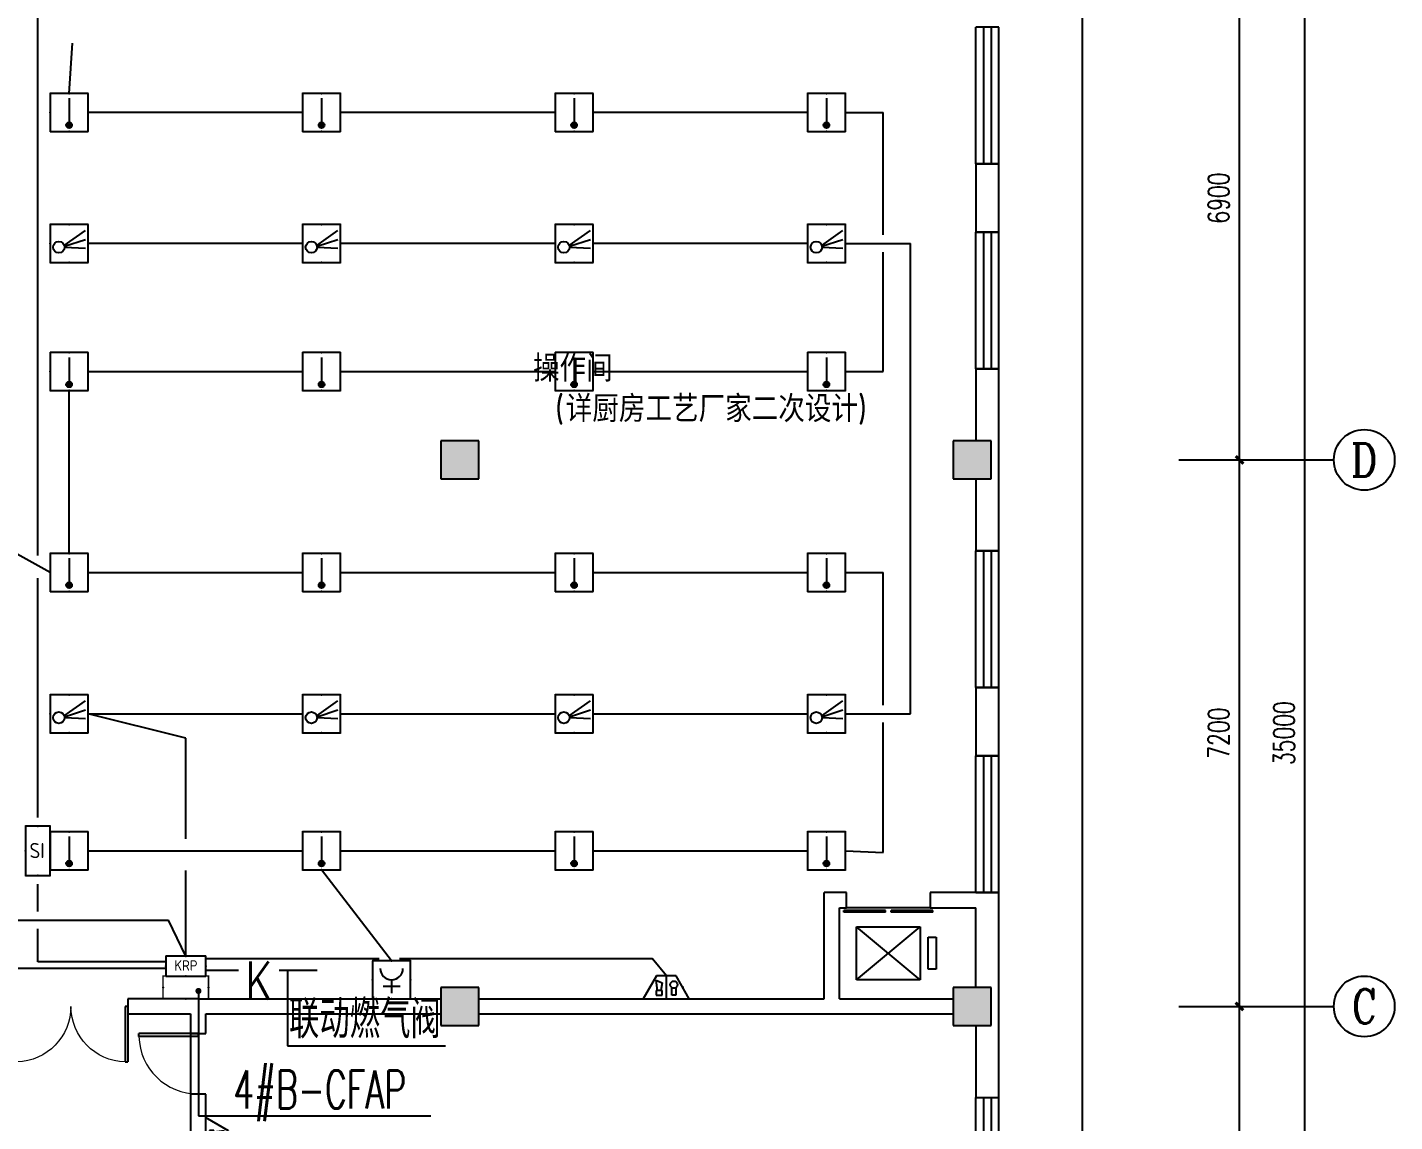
# Model space of a CAD drawing. Extents: x 2350667 to 3185789, y 309667 to 706270.
# Drawn here: x 2491272 to 2509288, y 463837 to 478256 of the extents above; entities that cross this region are included whole.
import ezdxf
from ezdxf.enums import TextEntityAlignment as Align

# ---------------------------------------------------------------- set-up
doc = ezdxf.new("R2010")
doc.units = 0
doc.header["$LTSCALE"] = 1000
for name, color, linetype in [('0-底图', 7, 'Continuous'), ('A-ANNO-DIMS', 3, 'Continuous'), ('AXIS', 3, 'Continuous'), ('AXIS_TEXT', 7, 'Continuous'), ('COLUMN', 255, 'Continuous'), ('DIM-消防', 3, 'Continuous'), ('DIM-箱柜', 7, 'Continuous'), ('DOOR_FIRE', 4, 'Continuous'), ('EQUIP-消防', 3, 'Continuous'), ('EQUIP-箱柜', 3, 'Continuous'), ('EVTR', 2, 'Continuous'), ('PUB_DIM', 3, 'Continuous'), ('PUB_HATCH', 8, 'Continuous'), ('PUB_TEXT', 7, 'Continuous'), ('WALL', 2, 'Continuous'), ('WINDOW', 4, 'Continuous'), ('WIRE-消防', 1, 'Continuous')]:
    doc.layers.add(name, color=color, linetype=linetype)
doc.styles.add('_TCH_AXIS', font='COMPLEX', dxfattribs={"bigfont": 'GBCBIG'})
doc.styles.add('_TEL_DIM', font='SIMPLEX', dxfattribs={"width": 0.8, "height": 3.5, "bigfont": 'HZTXT'})
doc.styles.add('A_DIM_T3', font='SIMPLEX', dxfattribs={"width": 0.7, "bigfont": 'HZ'})
doc.styles.add('COMPLEX', font='COMPLEX')
doc.styles.get("Standard").update_dxf_attribs({"font": 'geniso.shx', "bigfont": 'hztxt.shx'})
doc.dimstyles.new('_TCH_ARCH&&100', dxfattribs={"dimtxt": 280, "dimasz": 100, "dimexe": 250, "dimexo": 300, "dimgap": 135, "dimtad": 1, "dimdec": 0, "dimzin": 0, "dimdsep": 46, "dimtxsty": 'A_DIM_T3', "dimblk": 'ARCHTICK', "dimcen": 0.09, "dimclrt": 7, "dimazin": 2, "dimtfac": 1, "dimtdec": 0, "dimtix": 1, "dimtmove": 2, "dimatfit": 3, "dimfxl": 150, "dimtolj": 1, "dimtzin": 0, "dimarcsym": 0})

# ---------------------------------------------------------------- blocks, each defined once
blk = doc.blocks.new('$Equip$00002648')
for p, q in [((-0.5, 0.5), (-0.5, -0.5)), ((0.5, 0.5), (-0.5, 0.5)), ((0, 0.375), (0, -0.412)), ((0.5, -0.5), (0.5, 0.5)), ((-0.5, -0.5), (0.5, -0.5))]:
    blk.add_line(p, q)
at = {"const_width": 0.04}
blk.add_lwpolyline([(-0.5, 0.5), (0.5, 0.5), (0.5, -0.5), (-0.5, -0.5), (-0.5, 0.5), (0.5, 0.5)], dxfattribs=at)
blk.add_circle((0, -0.338), 0.075)
for p in [(0, 0.5), (-0.5, 0), (0.5, 0), (0, -0.5)]:
    blk.add_point(p)
for points in [[(-0.065, -0.3), (0.065, -0.3), (-0.075, -0.338), (0.075, -0.338)], [(-0.065, -0.375), (0.065, -0.375), (-0.075, -0.338), (0.075, -0.338)], [(-0.038, -0.273), (0.037, -0.273), (-0.065, -0.3), (0.065, -0.3)], [(0, -0.263), (0, -0.263), (-0.038, -0.273), (0.037, -0.273)], [(-0.038, -0.402), (0.037, -0.402), (-0.065, -0.375), (0.065, -0.375)], [(0, -0.412), (0, -0.412), (-0.038, -0.402), (0.037, -0.402)]]:
    blk.add_solid(points)
at = {"color": 7, "flags": 1}
for tag, height, p in [('A', 0.00002, (0, 0)), ('B', 0.4, (0.762, -0.208))]:
    blk.add_attdef(tag, text='', height=height, dxfattribs=at).set_placement(p, align=Align.MIDDLE_CENTER)
blk = doc.blocks.new('$equip$00002651')
for p, q in [((-0.5, 0.5), (-0.5, -0.5)), ((0.5, 0.5), (-0.5, 0.5)), ((0.5, -0.5), (0.5, 0.5)), ((-0.125, -0.052), (0.429, 0.342)), ((-0.119, -0.075), (0.429, 0.108)), ((-0.116, -0.1), (0.429, -0.126)), ((-0.5, -0.5), (0.5, -0.5))]:
    blk.add_line(p, q)
at = {"const_width": 0.04}
blk.add_lwpolyline([(-0.5, 0.5), (0.5, 0.5), (0.5, -0.5), (-0.5, -0.5), (-0.5, 0.5), (0.5, 0.5)], dxfattribs=at)
blk.add_circle((-0.268, -0.1), 0.151)
for p in [(0, 0.5), (-0.5, 0), (0.5, 0), (0, -0.5)]:
    blk.add_point(p)
at = {"color": 7, "flags": 1}
for tag, height, p in [('A', 0.00002, (0, 0)), ('B', 0.4, (0.762, -0.208))]:
    blk.add_attdef(tag, text='', height=height, dxfattribs=at).set_placement(p, align=Align.MIDDLE_CENTER)
blk = doc.blocks.new('$equip_U$00000177(WIN7-PC-dian)')
at = {"const_width": 0.04}
blk.add_lwpolyline([(-0.6, 0.6), (0.6, 0.6), (0.6, 0), (-0.6, 0)], close=True, dxfattribs=at)
for p in [(0, 0.6), (-0.6, 0.3), (0, 0), (0.6, 0.3)]:
    blk.add_point(p)
at = {"color": 7, "style": '_TEL_DIM', "flags": 1}
for tag in ['A', 'REMARK']:
    blk.add_attdef(tag, text='', height=0.00002, dxfattribs=at).set_placement((0, 0), align=Align.MIDDLE_CENTER)
blk = doc.blocks.new('$equip$00002777')
for p, q in [((0.65, 0.65), (-0.65, 0.65)), ((-0.65, 0.65), (-0.65, 0)), ((0.65, 0), (0.65, 0.65)), ((-0.65, 0), (0.65, 0))]:
    blk.add_line(p, q)
at = {"const_width": 0.04}
blk.add_lwpolyline([(-0.65, 0.65), (-0.65, 0), (0.65, 0), (0.65, 0.65), (-0.65, 0.65), (-0.65, 0)], dxfattribs=at)
for p in [(0, 0.65), (-0.65, 0.325), (0, 0), (0.65, 0.325)]:
    blk.add_point(p)
at = {"color": 7}
blk.add_attdef('$TEXT$', text='', height=0.4, dxfattribs=at).set_placement((0.006, 0.343), align=Align.MIDDLE_CENTER)
at = {"color": 7, "flags": 1}
for tag, p in [('B', (0.905, 0.246)), ('A', (0, 0))]:
    blk.add_attdef(tag, text='', height=0.4, dxfattribs=at).set_placement(p, align=Align.MIDDLE_CENTER)
blk = doc.blocks.new('$equip$00002656')
for p, q in [((-0.5, 1), (-0.5, 0)), ((0.5, 1), (-0.5, 1)), ((0.5, 0), (0.5, 1)), ((0, 0.5), (0, 0.15)), ((-0.5, 0), (0.5, 0)), ((-0.219, 0.331), (0.222, 0.331))]:
    blk.add_line(p, q)
at = {"const_width": 0.04}
blk.add_lwpolyline([(-0.5, 1), (0.5, 1), (0.5, 0), (-0.5, 0), (-0.5, 1), (0.5, 1)], dxfattribs=at)
blk.add_arc((0, 0.8), 0.3, 180, 0)
for p in [(0, 1), (-0.5, 0.5), (0.5, 0.5), (0, 0)]:
    blk.add_point(p)
at = {"color": 7, "flags": 1}
for tag, height, p in [('B', 0.4, (0.762, 0.292)), ('A', 0.00002, (0, 0))]:
    blk.add_attdef(tag, text='', height=height, dxfattribs=at).set_placement(p, align=Align.MIDDLE_CENTER)
blk = doc.blocks.new('$equip$00002776')
for p, q in [((0.65, 0.65), (-0.65, 0.65)), ((-0.65, 0.65), (-0.65, 0)), ((0.65, 0), (0.65, 0.65)), ((-0.65, 0), (0.65, 0))]:
    blk.add_line(p, q)
at = {"const_width": 0.04}
blk.add_lwpolyline([(-0.65, 0.65), (-0.65, 0), (0.65, 0), (0.65, 0.65), (-0.65, 0.65), (-0.65, 0)], dxfattribs=at)
for p in [(0, 0.65), (-0.65, 0.325), (0, 0), (0.65, 0.325)]:
    blk.add_point(p)
at = {"color": 7}
blk.add_attdef('$TEXT$', text='', height=0.4, dxfattribs=at).set_placement((0.006, 0.343), align=Align.MIDDLE_CENTER)
at = {"color": 7, "flags": 1}
for tag, p in [('B', (0.905, 0.246)), ('A', (0, 0))]:
    blk.add_attdef(tag, text='', height=0.4, dxfattribs=at).set_placement(p, align=Align.MIDDLE_CENTER)
blk = doc.blocks.new('_ArchTick')
at = {"color": 0, "linetype": 'ByBlock', "const_width": 0.4}
blk.add_lwpolyline([(-0.5, -0.5), (0.5, 0.5)], dxfattribs=at)
blk = doc.blocks.new('*D758')
at = {"layer": 'A-ANNO-DIMS', "color": 0, "lineweight": -2, "transparency": 16777216}
for p, q in [((2182316, -11202), (2183066, -11202)), ((2182816, -18102), (2182816, -11202)), ((2182316, -18102), (2183066, -18102))]:
    blk.add_line(p, q, dxfattribs=at)
at = {"layer": 'Defpoints', "color": 0, "transparency": 16777216}
for p in [(2182016, -11202), (2182816, -11202), (2182016, -18102)]:
    blk.add_point(p, dxfattribs=at)
at = {"layer": 'A-ANNO-DIMS', "color": 0, "lineweight": -2, "transparency": 16777216, "xscale": 100, "yscale": 100, "zscale": 100}
for p, rotation in [((2182816, -11202), 90), ((2182816, -18102), 270)]:
    blk.add_blockref('_ArchTick', p, dxfattribs=dict(at, rotation=rotation))
at = {"layer": 'A-ANNO-DIMS', "color": 7, "transparency": 16777216, "insert": (2182541, -14652), "char_height": 280, "attachment_point": 5, "rotation": 90, "style": 'A_DIM_T3'}
blk.add_mtext('\\A1;6900', dxfattribs=at)
blk = doc.blocks.new('*D759')
at = {"layer": 'A-ANNO-DIMS', "color": 0, "lineweight": -2, "transparency": 16777216}
for p, q in [((2182316, -4002), (2183066, -4002)), ((2182816, -11202), (2182816, -4002)), ((2182316, -11202), (2183066, -11202))]:
    blk.add_line(p, q, dxfattribs=at)
at = {"layer": 'Defpoints', "color": 0, "transparency": 16777216}
for p in [(2182016, -4002), (2182816, -4002), (2182016, -11202)]:
    blk.add_point(p, dxfattribs=at)
at = {"layer": 'A-ANNO-DIMS', "color": 0, "lineweight": -2, "transparency": 16777216, "xscale": 100, "yscale": 100, "zscale": 100}
for p, rotation in [((2182816, -4002), 90), ((2182816, -11202), 270)]:
    blk.add_blockref('_ArchTick', p, dxfattribs=dict(at, rotation=rotation))
at = {"layer": 'A-ANNO-DIMS', "color": 7, "transparency": 16777216, "insert": (2182541, -7602), "char_height": 280, "attachment_point": 5, "rotation": 90, "style": 'A_DIM_T3'}
blk.add_mtext('\\A1;7200', dxfattribs=at)
blk = doc.blocks.new('*D760')
at = {"layer": 'A-ANNO-DIMS', "color": 0, "lineweight": -2, "transparency": 16777216}
for p, q in [((2182316, 2898), (2183066, 2898)), ((2182816, -4002), (2182816, 2898)), ((2182316, -4002), (2183066, -4002))]:
    blk.add_line(p, q, dxfattribs=at)
at = {"layer": 'Defpoints', "color": 0, "transparency": 16777216}
for p in [(2182016, 2898), (2182816, 2898), (2182016, -4002)]:
    blk.add_point(p, dxfattribs=at)
at = {"layer": 'A-ANNO-DIMS', "color": 0, "lineweight": -2, "transparency": 16777216, "xscale": 100, "yscale": 100, "zscale": 100}
for p, rotation in [((2182816, 2898), 90), ((2182816, -4002), 270)]:
    blk.add_blockref('_ArchTick', p, dxfattribs=dict(at, rotation=rotation))
at = {"layer": 'A-ANNO-DIMS', "color": 7, "transparency": 16777216, "insert": (2182541, -552), "char_height": 280, "attachment_point": 5, "rotation": 90, "style": 'A_DIM_T3'}
blk.add_mtext('\\A1;6900', dxfattribs=at)
blk = doc.blocks.new('*D763')
at = {"layer": 'Defpoints', "color": 0, "transparency": 16777216}
for p in [(2182016, 9898), (2183677, 9898), (2182016, -25102)]:
    blk.add_point(p, dxfattribs=at)
at = {"layer": 'PUB_DIM', "color": 0, "lineweight": -2, "transparency": 16777216}
for p, q in [((2182316, 9898), (2183927, 9898)), ((2183677, -25102), (2183677, 9898)), ((2182316, -25102), (2183927, -25102))]:
    blk.add_line(p, q, dxfattribs=at)
at = {"layer": 'PUB_DIM', "color": 0, "lineweight": -2, "transparency": 16777216, "xscale": 100, "yscale": 100, "zscale": 100}
for p, rotation in [((2183677, 9898), 90), ((2183677, -25102), 270)]:
    blk.add_blockref('_ArchTick', p, dxfattribs=dict(at, rotation=rotation))
at = {"layer": 'PUB_DIM', "color": 7, "transparency": 16777216, "insert": (2183402, -7602), "char_height": 280, "attachment_point": 5, "rotation": 90, "style": 'A_DIM_T3'}
blk.add_mtext('\\A1;35000', dxfattribs=at)
blk = doc.blocks.new('$WINLIB2D$00000001')
at = {"color": 0}
for points in [[(-0.5, 0.5), (-0.5, -0.5)], [(-0.5, 0.5), (0.5, 0.5)], [(0.5, -0.5), (0.5, 0.5)], [(0.5, 0.167), (-0.5, 0.167)], [(0.5, -0.167), (-0.5, -0.167)], [(-0.5, -0.5), (0.5, -0.5)]]:
    blk.add_lwpolyline(points, dxfattribs=at)
blk = doc.blocks.new('$DORLIB2D$00000127')
at = {"color": 0}
for points in [[(-0.533, 0.795), (-0.533, 0.69)], [(-0.033, 0.795), (-0.533, 0.795)], [(-0.033, 0.69), (-0.533, 0.69)], [(-0.033, 0.795), (-0.033, 0.69)], [(0.533, 0.795), (0.033, 0.795)], [(0.033, 0.795), (0.033, 0.69)], [(0.533, 0.69), (0.033, 0.69)], [(0.533, 0.795), (0.533, 0.69)], [(0.5, 0.5), (-0.5, 0.5)]]:
    blk.add_lwpolyline(points, dxfattribs=at)
blk = doc.blocks.new('$DorLib2D$00000002')
for p, q in [((-0.5, 0), (-0.5, 0.4875)), ((-0.475, 0.4875), (-0.5, 0.4875)), ((-0.475, 0), (-0.475, 0.4875)), ((0.475, 0), (0.475, 0.4875)), ((0.475, 0.4875), (0.5, 0.4875)), ((0.5, 0), (0.5, 0.4875)), ((-0.5, 0), (-0.475, 0)), ((0.5, 0), (0.475, 0))]:
    blk.add_line(p, q)
at = {"lineweight": 13}
for centre, start, end in [((-0.4875, 0), 0, 88.53072), ((0.4875, 0), 91.46928, 180)]:
    blk.add_arc(centre, 0.4875, start, end, dxfattribs=at)
blk = doc.blocks.new('_AXISO')
blk.add_circle((0, 0), 0.5)
at = {"layer": 'AXIS_TEXT', "style": 'COMPLEX', "width": 1.041667}
blk.add_attdef('A', text='', height=0.56, dxfattribs=at).set_placement((-0.25, -0.28), (0.25, -0.28), align=Align.FIT)
blk = doc.blocks.new('$DorLib2D$00000001')
for p, q in [((0.45, 0.975), (0.5, 0.975)), ((0.45, 0), (0.45, 0.975)), ((0.5, 0), (0.5, 0.975)), ((0.5, 0), (0.45, 0))]:
    blk.add_line(p, q)
at = {"lineweight": 13}
blk.add_arc((0.475, 0), 0.975, 91.4693, 180, dxfattribs=at)
blk = doc.blocks.new('$equip$00002679')
for p, q in [((-0.3, 0.699), (-0.703, 0)), ((-0.264, 0.249), (-0.304, 0.569)), ((-0.304, 0.569), (-0.128, 0.489)), ((0.3, 0.699), (-0.3, 0.699)), ((0.3, 0.699), (-0.3, 0.699)), ((-0.128, 0.489), (-0.168, 0.249)), ((0, 0.699), (0, 0)), ((0.703, 0), (0.3, 0.699)), ((-0.703, 0), (0.703, 0)), ((-0.304, 0.249), (-0.304, 0.113)), ((-0.128, 0.249), (-0.304, 0.249)), ((-0.304, 0.113), (-0.128, 0.113)), ((-0.128, 0.113), (-0.128, 0.249)), ((0.174, 0.11), (0.174, 0.338)), ((0.294, 0.11), (0.174, 0.11)), ((0.294, 0.338), (0.294, 0.11))]:
    blk.add_line(p, q)
at = {"const_width": 0.02}
for points in [[(-0.299, 0.699), (0.301, 0.699), (0.703, 0), (-0.702, 0), (-0.299, 0.699), (0.301, 0.699)], [(-0.3, 0.699), (0.3, 0.699), (0.703, 0), (-0.703, 0), (-0.3, 0.699), (0.3, 0.699)]]:
    blk.add_lwpolyline(points, dxfattribs=at)
blk.add_circle((0.234, 0.43), 0.111)
for p in [(0, 0.699), (-0.501, 0.349), (0, 0), (0.502, 0.349)]:
    blk.add_point(p)
at = {"color": 7, "flags": 1}
for tag, height, p in [('B', 0.4, (0.961, 0.299)), ('A', 0.00002, (0, 0))]:
    blk.add_attdef(tag, text='', height=height, dxfattribs=at).set_placement(p, align=Align.MIDDLE_CENTER)
blk = doc.blocks.new('cghch')
at = {"layer": 'PUB_HATCH'}
for points in [[(2172794.1, -4252), (2172794.1, -3752), (2172294.1, -3752), (2172294.1, -4252)], [(2179544.1, -4252), (2179544.1, -3752), (2179044.1, -3752), (2179044.1, -4252)], [(2172794.1, -11452), (2172794.1, -10952), (2172294.1, -10952), (2172294.1, -11452)], [(2179544.1, -11452), (2179544.1, -10952), (2179044.1, -10952), (2179044.1, -11452)]]:
    blk.add_hatch(color=256, dxfattribs=at).paths.add_polyline_path(points)
blk.add_lwpolyline([(2180744.1, 2648), (2180744.1, -26302)])
at = {"layer": 'AXIS'}
for p, q in [((2182015.7, -4002), (2184060, -4002)), ((2182015.7, -11202), (2184060, -11202))]:
    blk.add_line(p, q, dxfattribs=at)
at = {"layer": 'COLUMN'}
for p, q in [((2172794.1, -3752), (2172294.1, -3752)), ((2172294.1, -3752), (2172294.1, -4252)), ((2172794.1, -4252), (2172794.1, -3752)), ((2179544.1, -3752), (2179044.1, -3752)), ((2179044.1, -3752), (2179044.1, -4252)), ((2179544.1, -4252), (2179544.1, -3752)), ((2172294.1, -4252), (2172794.1, -4252)), ((2179044.1, -4252), (2179544.1, -4252)), ((2172794.1, -10952), (2172294.1, -10952)), ((2172294.1, -10952), (2172294.1, -11452)), ((2172794.1, -11452), (2172794.1, -10952)), ((2179544.1, -10952), (2179044.1, -10952)), ((2179044.1, -10952), (2179044.1, -11452)), ((2179544.1, -11452), (2179544.1, -10952)), ((2172294.1, -11452), (2172794.1, -11452)), ((2179044.1, -11452), (2179544.1, -11452))]:
    blk.add_line(p, q, dxfattribs=at)
at = {"layer": 'EVTR'}
for p, q in [((2177769.1, -10852), (2178609.1, -10152)), ((2178609.1, -10852), (2177769.1, -10152)), ((2177769.1, -10152), (2178609.1, -10152)), ((2177769.1, -10852), (2177769.1, -10152)), ((2178609.1, -10152), (2178609.1, -10852)), ((2178714.1, -10292), (2178819.1, -10292)), ((2178714.1, -10712), (2178714.1, -10292)), ((2178819.1, -10292), (2178819.1, -10712)), ((2178819.1, -10712), (2178714.1, -10712)), ((2178609.1, -10852), (2177769.1, -10852))]:
    blk.add_line(p, q, dxfattribs=at)
at = {"layer": 'WALL'}
for p, q in [((2179644.1, -102), (2179344.1, -102)), ((2179344.1, -102), (2179344.1, -1002)), ((2179644.1, -1002), (2179644.1, -102)), ((2179344.1, -1002), (2179644.1, -1002)), ((2179644.1, -2802), (2179344.1, -2802)), ((2179344.1, -2802), (2179344.1, -3752)), ((2179644.1, -4002), (2179644.1, -2802)), ((2179644.1, -5202), (2179644.1, -4002)), ((2179344.1, -4252), (2179344.1, -5202)), ((2179344.1, -5202), (2179644.1, -5202)), ((2179644.1, -7002), (2179344.1, -7002)), ((2179344.1, -7002), (2179344.1, -7902)), ((2179644.1, -7902), (2179644.1, -7002)), ((2179344.1, -7902), (2179644.1, -7902)), ((2177344.1, -11102), (2177344.1, -9702)), ((2177639.1, -9702), (2177344.1, -9702)), ((2177639.1, -9902), (2177639.1, -9702)), ((2179344.1, -9702), (2178739.1, -9702)), ((2178739.1, -9702), (2178739.1, -9902)), ((2179644.1, -9702), (2179344.1, -9702)), ((2179644.1, -9802), (2179644.1, -9702)), ((2177544.1, -11102), (2177544.1, -9902)), ((2177544.1, -9902), (2177639.1, -9902)), ((2178739.1, -9902), (2179344.1, -9902)), ((2179344.1, -10952), (2179344.1, -9902)), ((2179644.1, -11202), (2179644.1, -9802)), ((2169094.1, -11102), (2168168.7, -11102)), ((2168168.7, -11102), (2168168.7, -11302)), ((2169094.1, -11102), (2172294.1, -11102)), ((2172794.1, -11102), (2177344.1, -11102)), ((2177544.1, -11102), (2179044.1, -11102)), ((2168168.7, -11302), (2168994.1, -11302)), ((2168994.1, -11302), (2168994.1, -11558.1)), ((2169194.1, -11302), (2172294.1, -11302)), ((2169194.1, -11558.1), (2169194.1, -11302)), ((2172794.1, -11302), (2177444.1, -11302)), ((2177444.1, -11302), (2179044.1, -11302)), ((2179644.1, -12402), (2179644.1, -11202)), ((2179344.1, -11452), (2179344.1, -12402)), ((2168994.1, -11558.1), (2169194.1, -11558.1)), ((2169194.1, -12358.1), (2168994.1, -12358.1)), ((2168994.1, -12358.1), (2168994.1, -24902)), ((2169194.1, -24902), (2169194.1, -12358.1)), ((2179344.1, -12402), (2179644.1, -12402))]:
    blk.add_line(p, q, dxfattribs=at)
at = {"layer": 'WINDOW'}
blk.add_line((2168994.1, -11558.1), (2168994.1, -12358.1), dxfattribs=at)
at = {"layer": 'AXIS'}
ref = blk.add_blockref('_AXISO', (2184460, -4002), dxfattribs=dict(at, xscale=800, yscale=800, zscale=800))
ref.add_attrib('A', 'D', dxfattribs={"layer": 'AXIS_TEXT', "height": 435.3, "style": '_TCH_AXIS'}).set_placement((2184283.9, -4219.6), (2184636.2, -4219.6), align=Align.FIT)
ref = blk.add_blockref('_AXISO', (2184460, -11202), dxfattribs=dict(at, xscale=800, yscale=800, zscale=800))
ref.add_attrib('A', 'C', dxfattribs={"layer": 'AXIS_TEXT', "height": 455.7, "style": '_TCH_AXIS'}).set_placement((2184297.3, -11429.9), (2184622.8, -11429.9), align=Align.FIT)
at = {"layer": 'DOOR_FIRE', "xscale": 1500, "yscale": -1500, "zscale": 200}
blk.add_blockref('$DorLib2D$00000002', (2167418.7, -11202), dxfattribs=at)
at = {"layer": 'WINDOW'}
for name, p, xscale, yscale, zscale, rotation in [('$WINLIB2D$00000001', (2179494.1, 798), 1800, 300, 1800, 90), ('$WINLIB2D$00000001', (2179494.1, -1902), 1800, 300, 1800, 90), ('$WINLIB2D$00000001', (2179494.1, -6102), 1800, 300, 1800, 90), ('$WINLIB2D$00000001', (2179494.1, -8802), 1800, 300, 1800, 90), ('$DorLib2D$00000001', (2169094.1, -11958.1), -800, -800, -800, 270), ('$WINLIB2D$00000001', (2179494.1, -13302), 1800, -300, 1800, 90)]:
    blk.add_blockref(name, p, dxfattribs=dict(at, xscale=xscale, yscale=yscale, zscale=zscale, rotation=rotation))
at = {"layer": 'WINDOW', "xscale": 1100, "yscale": -200, "zscale": 1100}
blk.add_blockref('$DORLIB2D$00000127', (2178189.1, -9802), dxfattribs=at)
at = {"layer": 'PUB_TEXT'}
for s, p in [('操作间', (2173506.7, -2972)), ('(', (2173798.8, -3504)), ('详厨房工艺厂家二次设计', (2173938.8, -3504)), (')', (2177788.8, -3504))]:
    blk.add_text(s, height=350, dxfattribs=at).set_placement(p)
at = {"layer": 'A-ANNO-DIMS'}
for p1, p2, picture, middle in [((2182015.7, -4002), (2182015.7, 2898), '*D760', (2182540.7, -552)), ((2182015.7, -11202), (2182015.7, -4002), '*D759', (2182540.7, -7602)), ((2182015.7, -18102), (2182015.7, -11202), '*D758', (2182540.7, -14652))]:
    dim = blk.add_aligned_dim(p1=p1, p2=p2, distance=-800, dimstyle='_TCH_ARCH&&100', dxfattribs=at)
    dim.commit()
    dim.dimension.update_dxf_attribs({"geometry": picture, "text_midpoint": middle})
at = {"layer": 'PUB_DIM'}
dim = blk.add_aligned_dim(p1=(2182015.7, -25102), p2=(2182015.7, 9898), distance=-1661, dimstyle='_TCH_ARCH&&100', dxfattribs=at)
dim.commit()
dim.dimension.update_dxf_attribs({"geometry": '*D763', "text_midpoint": (2183401.7, -7602)})

msp = doc.modelspace()

# ---------------------------------------------------------------- linework, layer by layer
at = {"layer": 'DIM-消防'}
for p, q in [((2494702, 465835), (2494702, 464836)), ((2494702, 464836), (2496782, 464836))]:
    msp.add_line(p, q, dxfattribs=at)
at = {"layer": 'DIM-箱柜'}
for p, q in [((2493527, 465559), (2493527, 463912)), ((2493527, 463912), (2496591, 463912))]:
    msp.add_line(p, q, dxfattribs=at)
at = {"layer": 'DIM-箱柜', "const_width": 40}
msp.add_lwpolyline([(2493527, 465579, 1), (2493527, 465539, 1)], format="xyb", close=True, dxfattribs=at)
at = {"layer": 'WIRE-消防'}
for p, q in [((2491411, 471296), (2491411, 478904)), ((2491822, 477385, 4200), (2491867, 478047, 4200)), ((2494899, 477135, 4200), (2492072, 477135, 4200)), ((2498226, 477135, 4200), (2495399, 477135, 4200)), ((2501552, 477135, 4200), (2498726, 477135, 4200)), ((2502052, 477135, 4200), (2502551, 477135, 4200)), ((2502551, 475520, 4200), (2502551, 477135, 4200)), ((2494899, 475408, 4200), (2492072, 475408, 4200)), ((2498226, 475408, 4200), (2495399, 475408, 4200)), ((2501552, 475408, 4200), (2498726, 475408, 4200)), ((2502052, 475408, 4200), (2502907, 475408, 4200)), ((2502551, 473720, 4200), (2502551, 475295, 4200)), ((2502907, 469210, 4200), (2502907, 475408, 4200)), ((2492072, 473720, 4200), (2494899, 473720, 4200)), ((2495399, 473720, 4200), (2498226, 473720, 4200)), ((2498726, 473720, 4200), (2501552, 473720, 4200)), ((2502052, 473720, 4200), (2502551, 473720, 4200)), ((2491822, 471324, 4200), (2491822, 473470, 4200)), ((2491572, 471074, 4200), (2490522, 471656)), ((2491411, 467843), (2491411, 470999)), ((2492072, 471074, 4200), (2494899, 471074, 4200)), ((2495399, 471074, 4200), (2498226, 471074, 4200)), ((2498726, 471074, 4200), (2501552, 471074, 4200)), ((2502052, 471074, 4200), (2502551, 471074, 4200)), ((2502551, 469323, 4200), (2502551, 471074, 4200)), ((2493360, 468892), (2492072, 469210, 4200)), ((2492072, 469210, 4200), (2494899, 469210, 4200)), ((2495399, 469210, 4200), (2498226, 469210, 4200)), ((2498726, 469210, 4200), (2501552, 469210, 4200)), ((2502052, 469210, 4200), (2502907, 469210, 4200)), ((2502551, 467385, 4200), (2502551, 469098, 4200)), ((2493360, 467563), (2493360, 468892)), ((2492072, 467406, 4200), (2494899, 467406, 4200)), ((2495399, 467406, 4200), (2498226, 467406, 4200)), ((2498726, 467406, 4200), (2501552, 467406, 4200)), ((2502052, 467406, 4200), (2502551, 467385, 4200)), ((2496072, 465956), (2495149, 467156, 4200)), ((2493360, 466019), (2493360, 467147)), ((2491411, 466604), (2491411, 466968)), ((2490577, 466492), (2493131, 466492)), ((2493360, 466019), (2493131, 466492)), ((2491411, 465943), (2491411, 466379)), ((2493096, 465943), (2491411, 465943)), ((2493623, 465987), (2495909, 465987)), ((2496174, 465987), (2499506, 465987)), ((2499692, 465758), (2499506, 465987)), ((2493096, 465853), (2490710, 465853)), ((2493623, 465835), (2494055, 465835)), ((2494589, 465835), (2495091, 465835))]:
    msp.add_line(p, q, dxfattribs=at)

# ---------------------------------------------------------------- block references
at = {"layer": '0-底图'}
msp.add_blockref('cghch', (324428, 476558), dxfattribs=at)
at = {"layer": 'EQUIP-消防'}
for name, p, xscale, yscale, zscale in [('$Equip$00002648', (2491822, 477135, 4200), 500, 500, 500), ('$Equip$00002648', (2495149, 477135, 4200), 500, 500, 500), ('$Equip$00002648', (2498476, 477135, 4200), 500, 500, 500), ('$Equip$00002648', (2501802, 477135, 4200), 500, 500, 500), ('$equip$00002651', (2491822, 475408, 4200), 500, 500, 500), ('$equip$00002651', (2495149, 475408, 4200), 500, 500, 500), ('$equip$00002651', (2498476, 475408, 4200), 500, 500, 500), ('$equip$00002651', (2501802, 475408, 4200), 500, 500, 500), ('$Equip$00002648', (2491822, 473720, 4200), 500, 500, 500), ('$Equip$00002648', (2495149, 473720, 4200), 500, 500, 500), ('$Equip$00002648', (2498476, 473720, 4200), 500, 500, 500), ('$Equip$00002648', (2501802, 473720, 4200), 500, 500, 500), ('$Equip$00002648', (2491822, 471074, 4200), 500, 500, 500), ('$Equip$00002648', (2495149, 471074, 4200), 500, 500, 500), ('$Equip$00002648', (2498476, 471074, 4200), 500, 500, 500), ('$Equip$00002648', (2501802, 471074, 4200), 500, 500, 500), ('$equip$00002651', (2491822, 469210, 4200), 500, 500, 500), ('$equip$00002651', (2495149, 469210, 4200), 500, 500, 500), ('$equip$00002651', (2498476, 469210, 4200), 500, 500, 500), ('$equip$00002651', (2501802, 469210, 4200), 500, 500, 500), ('$Equip$00002648', (2491822, 467406, 4200), 500, 500, 500), ('$Equip$00002648', (2495149, 467406, 4200), 500, 500, 500), ('$Equip$00002648', (2498476, 467406, 4200), 500, 500, 500), ('$Equip$00002648', (2501802, 467406, 4200), 500, 500, 500), ('$equip$00002656', (2496072, 465456), 500, 500, 500), ('$equip$00002679', (2499691, 465456), 432.1685246347384, 432.1685246347384, 432.1685246347384)]:
    msp.add_blockref(name, p, dxfattribs=dict(at, xscale=xscale, yscale=yscale, zscale=zscale))
ref = msp.add_blockref('$equip$00002776', (2491572, 467406, 4200), dxfattribs=dict(at, xscale=500, yscale=500, zscale=500, rotation=90))
ref.add_attrib('$TEXT$', 'SI', dxfattribs={"layer": '0', "color": 7, "height": 200}).set_placement((2491401, 467409, 4200), align=Align.MIDDLE_CENTER)
ref = msp.add_blockref('$equip$00002777', (2493360, 465756), dxfattribs=dict(at, xscale=405, yscale=405, zscale=405))
ref.add_attrib('$TEXT$', 'KRP', dxfattribs={"layer": '0', "color": 7, "height": 137.7}).set_placement((2493362, 465895), align=Align.MIDDLE_CENTER)
at = {"layer": 'EQUIP-消防', "xscale": 432.1685246347384, "yscale": 432.1685246347384, "zscale": 432.1685246347384, "rotation": 270}
msp.add_blockref('$equip$00002679', (2493622, 463587), dxfattribs=at)
at = {"layer": 'EQUIP-箱柜', "xscale": 500, "yscale": 500, "zscale": 500, "rotation": 180}
msp.add_blockref('$equip_U$00000177(WIN7-PC-dian)', (2493360, 465756), dxfattribs=at)

# ---------------------------------------------------------------- texts
at = {"layer": 'DIM-消防', "style": '_TEL_DIM', "width": 0.8}
msp.add_text('K', height=500, dxfattribs=at).set_placement((2494322, 465696), align=Align.MIDDLE_CENTER)
at = {"layer": 'DIM-消防', "color": 7, "style": '_TEL_DIM', "width": 0.8}
msp.add_text('联动燃气阀', height=500, dxfattribs=at).set_placement((2494720, 464936))
at = {"layer": 'DIM-箱柜', "color": 7, "style": '_TEL_DIM', "width": 0.64}
msp.add_text('4#B-CFAP', height=500, dxfattribs=at).set_placement((2493987, 464012))

doc.saveas('drawing.dxf')
